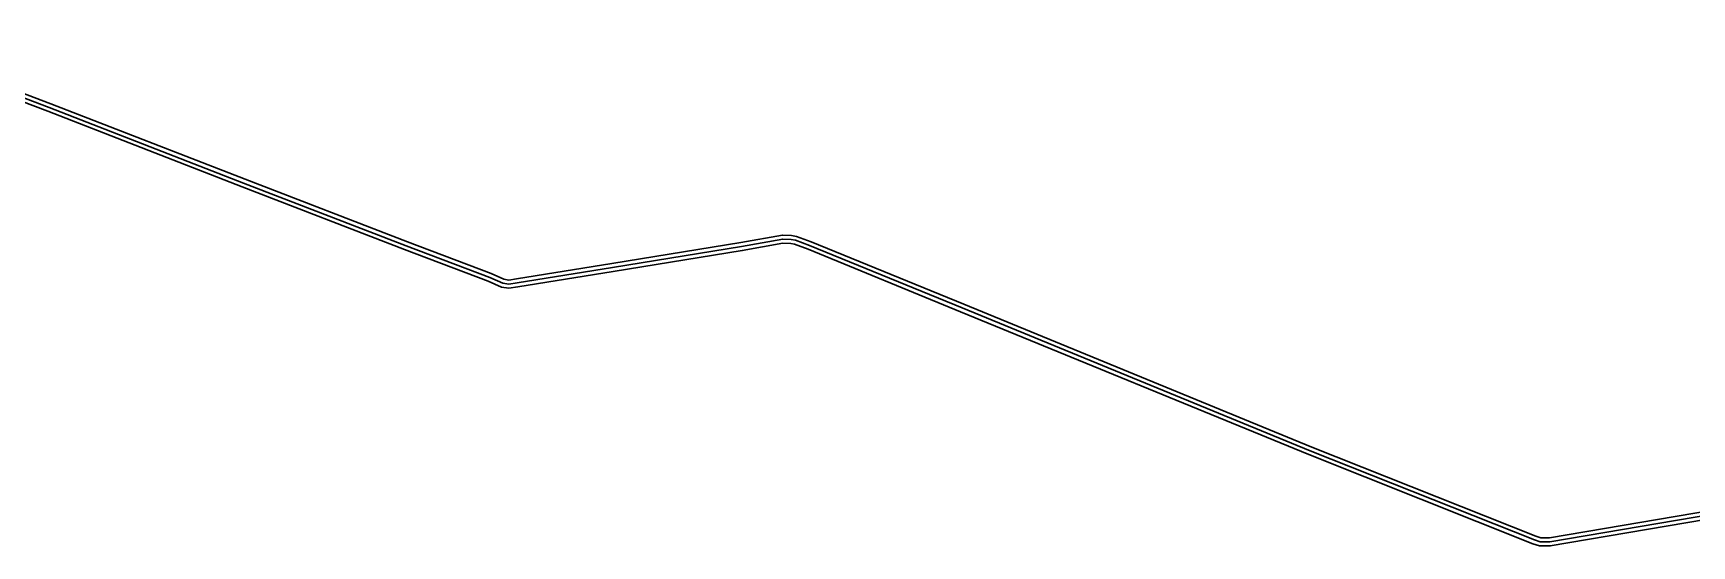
# Model space of a CAD drawing. Header units: metres. Extents: x 585772 to 587013, y 4140825 to 4141582.
# Drawn here: x 585965.3 to 585993.81, y 4140859.41 to 4140868.22 of the extents above; entities that cross this region are included whole.
import ezdxf

# ---------------------------------------------------------------- set-up
doc = ezdxf.new("R2010")
doc.units = ezdxf.units.M
doc.header["$MEASUREMENT"] = 0
for name, color, linetype, lineweight in [('BACK_OF_CURB', 5, 'Continuous', 30), ('BOTTOM_OF_CURB', 3, 'Continuous', 30), ('TOP_OF_CURB', 1, 'Continuous', 30)]:
    doc.layers.add(name, color=color, linetype=linetype, lineweight=lineweight)

msp = doc.modelspace()

# ---------------------------------------------------------------- linework, layer by layer
at = {"layer": 'BACK_OF_CURB'}
msp.add_polyline3d([(585962.351185, 4140868.093737, -18.089396), (585965.550499, 4140866.879802, -18.03545), (585968.890854, 4140865.579475, -17.982298), (585971.684432, 4140864.503213, -17.93746), (585973.120238, 4140863.959445, -17.911), (585973.350008, 4140863.856735, -17.908), (585973.476692, 4140863.836724, -17.907), (585973.627813, 4140863.858322, -17.904063), (585975.267704, 4140864.123301, -17.895), (585977.486559, 4140864.485349, -17.881), (585978.186884, 4140864.611379, -17.879), (585978.320064, 4140864.603541, -17.879), (585978.387084, 4140864.592954, -17.878), (585978.620593, 4140864.506431, -17.878), (585981.241425, 4140863.432185, -17.885678), (585987.224875, 4140860.976122, -17.90776), (585991.079282, 4140859.443261, -17.921), (585991.189237, 4140859.406424, -17.92), (585991.376579, 4140859.406424, -17.92), (585995.73392, 4140860.14687, -17.928)], dxfattribs=at)
at = {"layer": 'BOTTOM_OF_CURB'}
msp.add_polyline3d([(585962.403446, 4140868.223646, -18.239396), (585965.600726, 4140867.010483, -18.18545), (585968.941413, 4140865.710027, -18.132298), (585971.73439, 4140864.633997, -18.08746), (585973.173641, 4140864.088923, -18.061), (585973.390191, 4140863.992124, -18.058), (585973.477733, 4140863.978295, -18.057), (585973.606741, 4140863.996733, -18.054063), (585975.245265, 4140864.261492, -18.045), (585977.462887, 4140864.623337, -18.031), (585978.178481, 4140864.752115, -18.029), (585978.335134, 4140864.742896, -18.029), (585978.422676, 4140864.729068, -18.028), (585978.671478, 4140864.636878, -18.028), (585981.294555, 4140863.561712, -18.035678), (585987.277325, 4140861.105928, -18.05776), (585991.127423, 4140859.574781, -18.071), (585991.212065, 4140859.546424, -18.07), (585991.364769, 4140859.546424, -18.07), (585995.715063, 4140860.285673, -18.078)], dxfattribs=at)
at = {"layer": 'TOP_OF_CURB'}
msp.add_polyline3d([(585962.377315, 4140868.158692, -18.089396), (585965.575612, 4140866.945143, -18.03545), (585968.916134, 4140865.644751, -17.982298), (585971.709411, 4140864.568605, -17.93746), (585973.146939, 4140864.024184, -17.911), (585973.3701, 4140863.92443, -17.908), (585973.477212, 4140863.90751, -17.907), (585973.617277, 4140863.927528, -17.904063), (585975.256484, 4140864.192397, -17.895), (585977.474723, 4140864.554343, -17.881), (585978.182682, 4140864.681747, -17.879), (585978.327599, 4140864.673219, -17.879), (585978.40488, 4140864.661011, -17.878), (585978.646035, 4140864.571654, -17.878), (585981.26799, 4140863.496948, -17.885678), (585987.2511, 4140861.041025, -17.90776), (585991.103353, 4140859.509021, -17.921), (585991.200651, 4140859.476424, -17.92), (585991.370674, 4140859.476424, -17.92), (585995.724491, 4140860.216272, -17.928)], dxfattribs=at)

doc.saveas('drawing.dxf')
